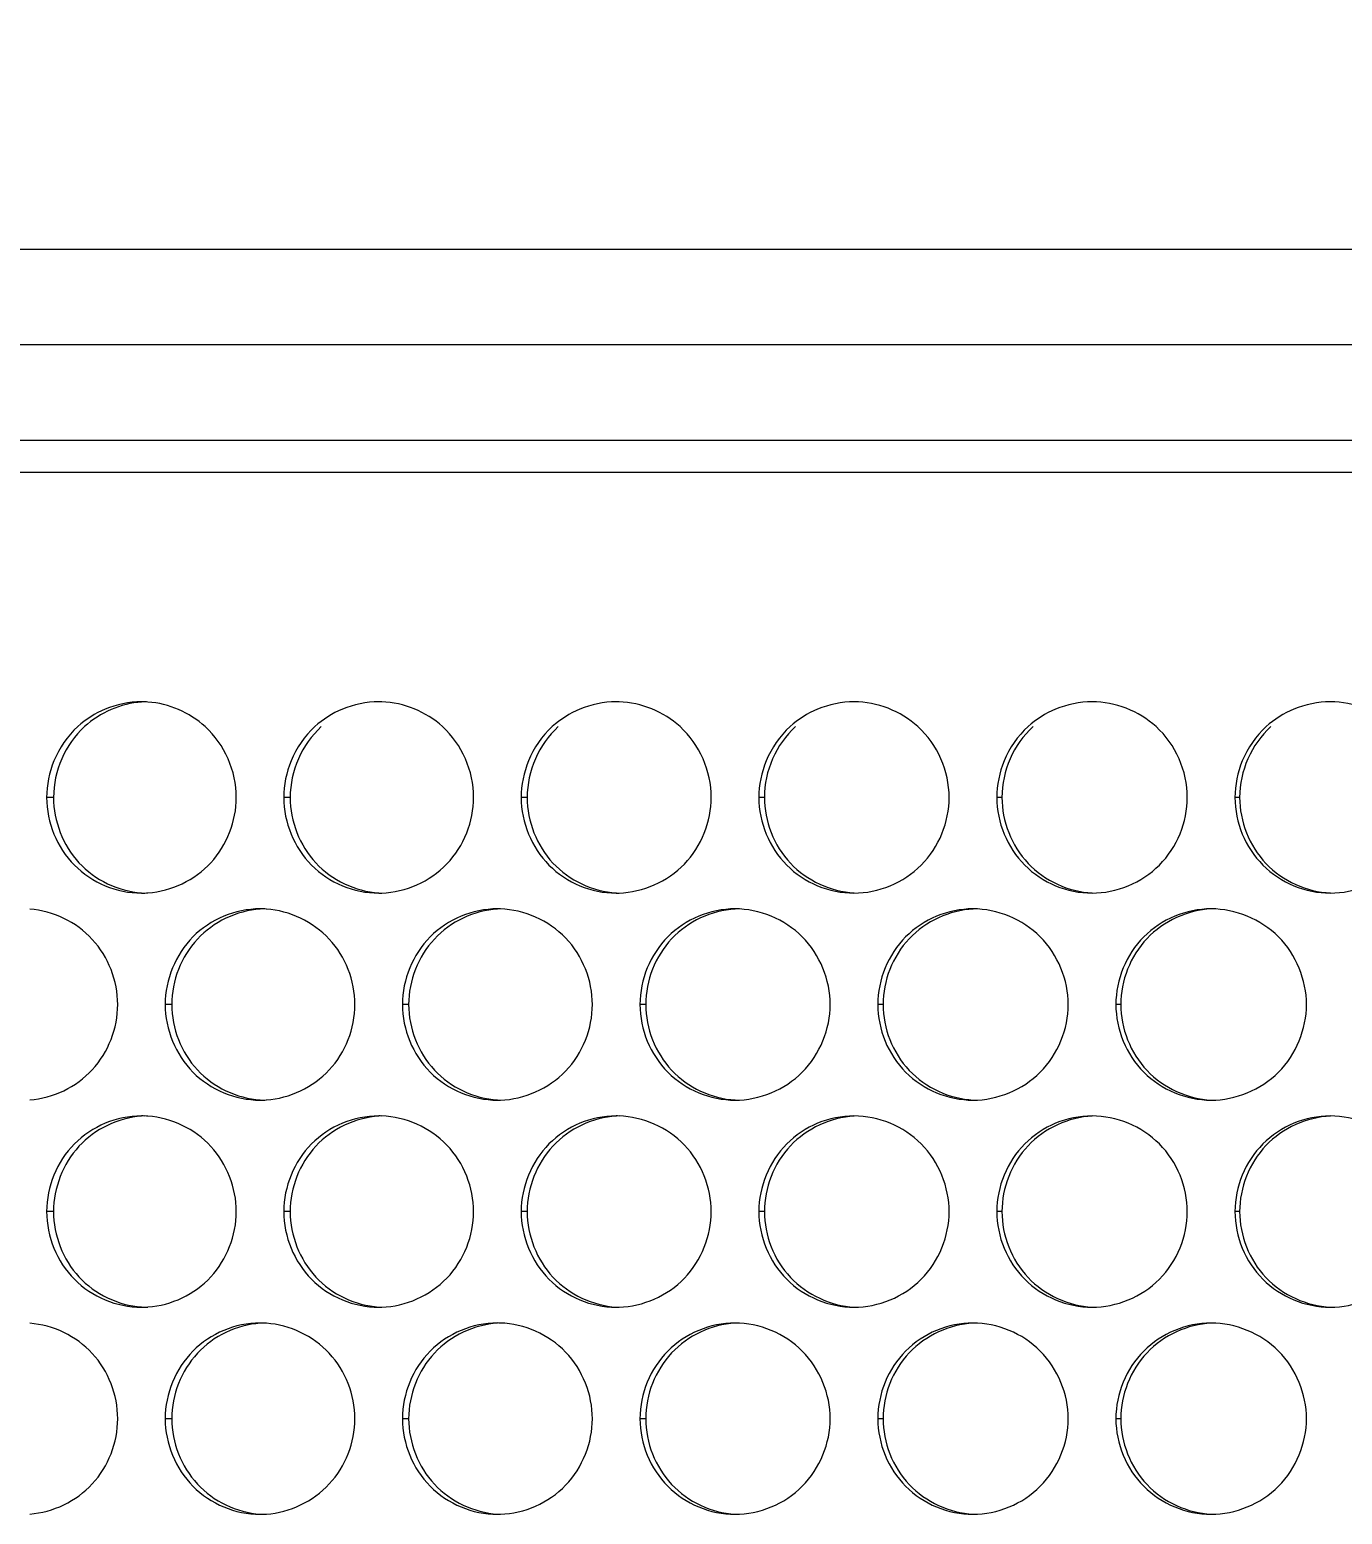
# Model space of a CAD drawing. Header units: millimetres. Extents: x 1177 to 4147, y 93 to 2194.
# Drawn here: x 1696.71 to 1737.88, y 1882.21 to 1928.77 of the extents above; entities that cross this region are included whole.
import ezdxf

# ---------------------------------------------------------------- set-up
doc = ezdxf.new("R2010")
doc.units = ezdxf.units.MM
doc.header["$LTSCALE"] = 0.1
doc.layers.get('0').update_dxf_attribs({"lineweight": 13})
doc.layers.get('Defpoints').update_dxf_attribs({"lineweight": 9})
doc.layers.add('标注', color=251, linetype='Continuous', lineweight=9)
doc.styles.get("Standard").update_dxf_attribs({"font": 'arial.ttf'})
doc.dimstyles.new('STANDARD 10', dxfattribs={"dimscale": 10, "dimtxt": 2.5, "dimasz": 1.5, "dimexe": 0.5, "dimexo": 0.5, "dimgap": 0.5, "dimtad": 1, "dimtoh": 1, "dimdec": 1, "dimzin": 9, "dimdsep": 46, "dimtxsty": 'Standard', "dimcen": 0, "dimclrd": 256, "dimclre": 256, "dimclrt": 256, "dimadec": 0, "dimazin": 0, "dimtp": 0.01, "dimtm": 0.01, "dimtfac": 1, "dimtdec": 1, "dimtofl": 0, "dimtmove": 0, "dimatfit": 3, "dimfxl": 1, "dimtolj": 1, "dimtzin": 4, "dimlwd": -1, "dimlwe": -1, "dimarcsym": 0})

# ---------------------------------------------------------------- blocks, each defined once
blk = doc.blocks.new('*D19')
at = {"layer": 'Defpoints', "color": 0, "transparency": 16777216}
for p in [(2027.49, 2011.728), (1597.49, 1918.895), (2027.49, 1918.895)]:
    blk.add_point(p, dxfattribs=at)
at = {"layer": '标注', "transparency": 16777216}
for p, q in [((1597.49, 1923.895), (1597.49, 2016.728)), ((2027.49, 1923.895), (2027.49, 2016.728)), ((1612.49, 2011.728), (2012.49, 2011.728))]:
    blk.add_line(p, q, dxfattribs=at)
for points in [[(1612.49, 2014.228), (1612.49, 2009.228), (1597.49, 2011.728)], [(2012.49, 2014.228), (2012.49, 2009.228), (2027.49, 2011.728)]]:
    blk.add_solid(points, dxfattribs=at)
at = {"layer": '标注', "transparency": 16777216, "insert": (1812.49, 2029.501), "char_height": 25, "attachment_point": 5}
blk.add_mtext('\\A1;430', dxfattribs=at)

msp = doc.modelspace()

# ---------------------------------------------------------------- linework, layer by layer
for p, q in [((1600.49, 1921.895), (2024.49, 1921.895)), ((1597.49, 1918.895), (2027.49, 1918.895)), ((1597.49, 1915.895), (2027.49, 1915.895)), ((1598.49, 1914.895), (2026.49, 1914.895))]:
    msp.add_line(p, q)
at = {"layer": '标注'}
for p, q in [((1697.462, 1904.693), (1697.246, 1904.693)), ((1704.884, 1904.693), (1704.682, 1904.693)), ((1712.316, 1904.693), (1712.127, 1904.693)), ((1719.756, 1904.693), (1719.582, 1904.693)), ((1727.205, 1904.693), (1727.044, 1904.693)), ((1734.661, 1904.693), (1734.515, 1904.693)), ((1701.172, 1898.198), (1700.962, 1898.198)), ((1708.599, 1898.198), (1708.403, 1898.198)), ((1716.035, 1898.198), (1715.853, 1898.198)), ((1723.479, 1898.198), (1723.312, 1898.198)), ((1730.932, 1898.198), (1730.779, 1898.198)), ((1697.462, 1891.702), (1697.246, 1891.702)), ((1704.884, 1891.702), (1704.682, 1891.702)), ((1712.316, 1891.702), (1712.127, 1891.702)), ((1719.756, 1891.702), (1719.582, 1891.702)), ((1727.205, 1891.702), (1727.044, 1891.702)), ((1734.661, 1891.702), (1734.515, 1891.702)), ((1701.172, 1885.207), (1700.962, 1885.207)), ((1708.599, 1885.207), (1708.403, 1885.207)), ((1716.035, 1885.207), (1715.853, 1885.207)), ((1723.479, 1885.207), (1723.312, 1885.207)), ((1730.932, 1885.207), (1730.779, 1885.207))]:
    msp.add_line(p, q, dxfattribs=at)
for centre, radius, start, end in [((1700.219, 1904.889), 2.804, 87.8277, 89.9975), ((1700.217, 1904.853), 2.84, 85.8355, 87.828), ((1707.659, 1904.883), 2.81, 87.977, 89.9978), ((1715.108, 1904.877), 2.815, 88.1254, 89.9981), ((1700.219, 1904.497), 2.804, 270.0025, 272.1723), ((1700.217, 1904.533), 2.84, 272.172, 274.1645), ((1707.659, 1904.503), 2.81, 270.0022, 272.023), ((1715.108, 1904.508), 2.815, 270.0019, 271.8746), ((1703.938, 1898.391), 2.807, 87.9025, 89.9977), ((1703.936, 1898.356), 2.842, 85.9783, 87.9027), ((1711.382, 1898.385), 2.813, 88.0513, 89.998), ((1703.938, 1898.005), 2.807, 270.0023, 272.0975), ((1703.936, 1898.039), 2.842, 272.0973, 274.0217), ((1711.382, 1898.01), 2.813, 270.002, 271.9487), ((1700.219, 1891.898), 2.804, 87.8277, 89.9975), ((1700.217, 1891.863), 2.84, 85.8355, 87.828), ((1707.659, 1891.892), 2.81, 87.977, 89.9978), ((1715.108, 1891.887), 2.815, 88.1254, 89.9981), ((1700.219, 1891.506), 2.804, 270.0025, 272.1723), ((1700.217, 1891.542), 2.84, 272.172, 274.1645), ((1707.659, 1891.512), 2.81, 270.0022, 272.023), ((1715.108, 1891.518), 2.815, 270.0019, 271.8746), ((1703.938, 1885.4), 2.807, 87.9025, 89.9977), ((1703.936, 1885.366), 2.842, 85.9783, 87.9027), ((1711.382, 1885.395), 2.813, 88.0513, 89.998), ((1703.938, 1885.014), 2.807, 270.0023, 272.0975), ((1703.936, 1885.049), 2.842, 272.0973, 274.0217), ((1711.382, 1885.02), 2.813, 270.002, 271.9487)]:
    msp.add_arc(centre, radius, start, end, dxfattribs=at)
for points in [[(1699.082, 1907.461), (1698.768, 1907.33), (1698.472, 1907.143), (1698.22, 1906.914)], [(1700.219, 1907.693), (1699.832, 1907.693), (1699.439, 1907.61), (1699.082, 1907.461)], [(1706.521, 1907.461), (1706.206, 1907.33), (1705.909, 1907.143), (1705.657, 1906.914)], [(1707.659, 1907.693), (1707.272, 1907.693), (1706.878, 1907.61), (1706.521, 1907.461)], [(1713.968, 1907.461), (1713.654, 1907.33), (1713.357, 1907.143), (1713.104, 1906.914)], [(1715.108, 1907.693), (1714.72, 1907.693), (1714.326, 1907.61), (1713.968, 1907.461)], [(1721.425, 1907.461), (1721.11, 1907.33), (1720.812, 1907.143), (1720.56, 1906.914)], [(1722.566, 1907.693), (1722.178, 1907.693), (1721.783, 1907.61), (1721.425, 1907.461)], [(1728.889, 1907.461), (1728.574, 1907.33), (1728.276, 1907.143), (1728.024, 1906.914)], [(1730.032, 1907.693), (1729.643, 1907.693), (1729.248, 1907.61), (1728.889, 1907.461)], [(1736.361, 1907.461), (1736.046, 1907.33), (1735.748, 1907.143), (1735.495, 1906.914)], [(1737.505, 1907.693), (1737.116, 1907.693), (1736.72, 1907.61), (1736.361, 1907.461)], [(1698.22, 1906.914), (1697.898, 1906.62), (1697.64, 1906.243), (1697.475, 1905.84)], [(1705.657, 1906.914), (1705.335, 1906.62), (1705.077, 1906.243), (1704.911, 1905.84)], [(1713.104, 1906.914), (1712.782, 1906.62), (1712.523, 1906.243), (1712.357, 1905.84)], [(1720.56, 1906.914), (1720.237, 1906.62), (1719.978, 1906.243), (1719.812, 1905.84)], [(1728.024, 1906.914), (1727.7, 1906.621), (1727.441, 1906.243), (1727.275, 1905.84)], [(1735.495, 1906.914), (1735.171, 1906.621), (1734.912, 1906.243), (1734.745, 1905.84)], [(1697.475, 1905.84), (1697.327, 1905.479), (1697.246, 1905.083), (1697.246, 1904.693)], [(1704.911, 1905.84), (1704.763, 1905.479), (1704.682, 1905.083), (1704.682, 1904.693)], [(1712.357, 1905.84), (1712.209, 1905.479), (1712.127, 1905.083), (1712.127, 1904.693)], [(1719.812, 1905.84), (1719.663, 1905.479), (1719.582, 1905.083), (1719.582, 1904.693)], [(1727.275, 1905.84), (1727.126, 1905.479), (1727.044, 1905.083), (1727.044, 1904.693)], [(1734.745, 1905.84), (1734.596, 1905.48), (1734.515, 1905.083), (1734.515, 1904.693)], [(1697.246, 1904.693), (1697.246, 1904.303), (1697.327, 1903.906), (1697.475, 1903.546)], [(1704.682, 1904.693), (1704.682, 1904.303), (1704.763, 1903.906), (1704.911, 1903.546)], [(1712.127, 1904.693), (1712.127, 1904.303), (1712.209, 1903.906), (1712.357, 1903.546)], [(1719.582, 1904.693), (1719.582, 1904.303), (1719.663, 1903.906), (1719.812, 1903.546)], [(1727.044, 1904.693), (1727.044, 1904.303), (1727.126, 1903.906), (1727.275, 1903.546)], [(1734.515, 1904.693), (1734.515, 1904.303), (1734.596, 1903.906), (1734.745, 1903.546)], [(1697.475, 1903.546), (1697.622, 1903.186), (1697.842, 1902.848), (1698.116, 1902.572)], [(1698.116, 1902.572), (1698.389, 1902.297), (1698.724, 1902.074), (1699.082, 1901.925)], [(1699.082, 1901.925), (1699.439, 1901.775), (1699.832, 1901.693), (1700.219, 1901.693)], [(1706.521, 1901.925), (1706.878, 1901.775), (1707.272, 1901.693), (1707.659, 1901.693)], [(1713.968, 1901.925), (1714.326, 1901.775), (1714.72, 1901.693), (1715.108, 1901.693)], [(1721.425, 1901.925), (1721.783, 1901.775), (1722.178, 1901.693), (1722.566, 1901.693)], [(1728.889, 1901.925), (1729.248, 1901.775), (1729.643, 1901.693), (1730.032, 1901.693)], [(1736.361, 1901.925), (1736.72, 1901.775), (1737.116, 1901.693), (1737.505, 1901.693)], [(1703.938, 1901.198), (1703.551, 1901.198), (1703.157, 1901.115), (1702.8, 1900.966)], [(1711.382, 1901.198), (1710.995, 1901.198), (1710.601, 1901.115), (1710.243, 1900.966)], [(1718.836, 1901.198), (1718.448, 1901.198), (1718.054, 1901.115), (1717.696, 1900.966)], [(1726.298, 1901.198), (1725.909, 1901.198), (1725.515, 1901.115), (1725.156, 1900.966)], [(1733.767, 1901.198), (1733.379, 1901.198), (1732.983, 1901.115), (1732.625, 1900.966)], [(1701.192, 1899.345), (1701.044, 1898.984), (1700.962, 1898.588), (1700.962, 1898.198)], [(1708.633, 1899.345), (1708.485, 1898.984), (1708.403, 1898.588), (1708.403, 1898.198)], [(1716.083, 1899.345), (1715.935, 1898.984), (1715.853, 1898.588), (1715.853, 1898.198)], [(1723.542, 1899.345), (1723.394, 1898.984), (1723.312, 1898.588), (1723.312, 1898.198)], [(1731.009, 1899.345), (1730.86, 1898.984), (1730.779, 1898.588), (1730.779, 1898.198)], [(1700.962, 1898.198), (1700.962, 1897.808), (1701.044, 1897.411), (1701.192, 1897.05)], [(1708.403, 1898.198), (1708.403, 1897.808), (1708.485, 1897.411), (1708.633, 1897.05)], [(1715.853, 1898.198), (1715.853, 1897.808), (1715.935, 1897.411), (1716.083, 1897.05)], [(1723.312, 1898.198), (1723.312, 1897.808), (1723.394, 1897.411), (1723.542, 1897.05)], [(1730.779, 1898.198), (1730.779, 1897.808), (1730.86, 1897.411), (1731.009, 1897.05)], [(1702.8, 1895.429), (1703.157, 1895.28), (1703.551, 1895.198), (1703.938, 1895.198)], [(1710.243, 1895.429), (1710.601, 1895.28), (1710.995, 1895.198), (1711.382, 1895.198)], [(1717.696, 1895.429), (1718.054, 1895.28), (1718.448, 1895.198), (1718.836, 1895.198)], [(1725.156, 1895.429), (1725.515, 1895.28), (1725.909, 1895.198), (1726.298, 1895.198)], [(1732.625, 1895.429), (1732.983, 1895.28), (1733.379, 1895.198), (1733.767, 1895.198)], [(1699.082, 1894.471), (1698.724, 1894.321), (1698.389, 1894.098), (1698.116, 1893.823)], [(1700.219, 1894.702), (1699.832, 1894.702), (1699.439, 1894.62), (1699.082, 1894.471)], [(1707.659, 1894.702), (1707.272, 1894.702), (1706.878, 1894.62), (1706.521, 1894.471)], [(1715.108, 1894.702), (1714.72, 1894.702), (1714.326, 1894.62), (1713.968, 1894.471)], [(1722.566, 1894.702), (1722.178, 1894.702), (1721.783, 1894.62), (1721.425, 1894.471)], [(1730.032, 1894.702), (1729.643, 1894.702), (1729.248, 1894.62), (1728.889, 1894.471)], [(1737.505, 1894.702), (1737.116, 1894.702), (1736.72, 1894.62), (1736.361, 1894.471)], [(1698.116, 1893.823), (1697.842, 1893.547), (1697.622, 1893.209), (1697.475, 1892.85)], [(1697.475, 1892.85), (1697.327, 1892.489), (1697.246, 1892.092), (1697.246, 1891.702)], [(1704.911, 1892.85), (1704.763, 1892.489), (1704.682, 1892.092), (1704.682, 1891.702)], [(1712.357, 1892.85), (1712.209, 1892.489), (1712.127, 1892.092), (1712.127, 1891.702)], [(1719.812, 1892.85), (1719.663, 1892.489), (1719.582, 1892.092), (1719.582, 1891.702)], [(1727.275, 1892.85), (1727.126, 1892.489), (1727.044, 1892.092), (1727.044, 1891.702)], [(1734.745, 1892.85), (1734.596, 1892.489), (1734.515, 1892.092), (1734.515, 1891.702)], [(1697.246, 1891.702), (1697.246, 1891.312), (1697.327, 1890.916), (1697.475, 1890.555)], [(1704.682, 1891.702), (1704.682, 1891.312), (1704.763, 1890.916), (1704.911, 1890.555)], [(1712.127, 1891.702), (1712.127, 1891.312), (1712.209, 1890.916), (1712.357, 1890.555)], [(1719.582, 1891.702), (1719.582, 1891.312), (1719.663, 1890.916), (1719.812, 1890.555)], [(1727.044, 1891.702), (1727.044, 1891.312), (1727.126, 1890.916), (1727.275, 1890.555)], [(1734.515, 1891.702), (1734.515, 1891.312), (1734.596, 1890.916), (1734.745, 1890.555)], [(1697.475, 1890.555), (1697.622, 1890.196), (1697.842, 1889.858), (1698.116, 1889.582)], [(1698.116, 1889.582), (1698.389, 1889.306), (1698.724, 1889.084), (1699.082, 1888.934)], [(1699.082, 1888.934), (1699.439, 1888.785), (1699.832, 1888.702), (1700.219, 1888.702)], [(1706.521, 1888.934), (1706.878, 1888.785), (1707.272, 1888.702), (1707.659, 1888.702)], [(1713.968, 1888.934), (1714.326, 1888.785), (1714.72, 1888.702), (1715.108, 1888.702)], [(1721.425, 1888.934), (1721.783, 1888.785), (1722.178, 1888.702), (1722.566, 1888.702)], [(1728.889, 1888.934), (1729.248, 1888.785), (1729.643, 1888.702), (1730.032, 1888.702)], [(1736.361, 1888.934), (1736.72, 1888.785), (1737.116, 1888.702), (1737.505, 1888.702)], [(1703.938, 1888.207), (1703.551, 1888.207), (1703.157, 1888.125), (1702.8, 1887.975)], [(1711.382, 1888.207), (1710.995, 1888.207), (1710.601, 1888.125), (1710.243, 1887.975)], [(1718.836, 1888.207), (1718.448, 1888.207), (1718.054, 1888.125), (1717.696, 1887.975)], [(1726.298, 1888.207), (1725.909, 1888.207), (1725.515, 1888.125), (1725.156, 1887.975)], [(1733.767, 1888.207), (1733.379, 1888.207), (1732.983, 1888.125), (1732.625, 1887.975)], [(1701.192, 1886.354), (1701.044, 1885.994), (1700.962, 1885.597), (1700.962, 1885.207)], [(1708.633, 1886.354), (1708.485, 1885.994), (1708.403, 1885.597), (1708.403, 1885.207)], [(1716.083, 1886.354), (1715.935, 1885.994), (1715.853, 1885.597), (1715.853, 1885.207)], [(1723.542, 1886.354), (1723.394, 1885.994), (1723.312, 1885.597), (1723.312, 1885.207)], [(1731.009, 1886.354), (1730.86, 1885.994), (1730.779, 1885.597), (1730.779, 1885.207)], [(1700.962, 1885.207), (1700.962, 1884.817), (1701.044, 1884.421), (1701.192, 1884.06)], [(1708.403, 1885.207), (1708.403, 1884.817), (1708.485, 1884.421), (1708.633, 1884.06)], [(1715.853, 1885.207), (1715.853, 1884.817), (1715.935, 1884.421), (1716.083, 1884.06)], [(1723.312, 1885.207), (1723.312, 1884.817), (1723.394, 1884.421), (1723.542, 1884.06)], [(1730.779, 1885.207), (1730.779, 1884.817), (1730.86, 1884.421), (1731.009, 1884.06)], [(1702.8, 1882.439), (1703.157, 1882.29), (1703.551, 1882.207), (1703.938, 1882.207)], [(1710.243, 1882.439), (1710.601, 1882.29), (1710.995, 1882.207), (1711.382, 1882.207)], [(1717.696, 1882.439), (1718.054, 1882.29), (1718.448, 1882.207), (1718.836, 1882.207)], [(1725.156, 1882.439), (1725.515, 1882.29), (1725.909, 1882.207), (1726.298, 1882.207)], [(1732.625, 1882.439), (1732.983, 1882.29), (1733.379, 1882.207), (1733.767, 1882.207)]]:
    msp.add_open_spline(points, degree=3, dxfattribs=at)
for points, knots in [([(1700.225, 1907.685), (1699.897, 1907.661), (1699.244, 1907.499), (1698.678, 1907.136), (1698.434, 1906.913)], [0, 0, 0, 0, 0.499478, 1, 1, 1, 1]), ([(1702.218, 1906.914), (1701.974, 1907.136), (1701.406, 1907.499), (1700.752, 1907.661), (1700.424, 1907.685)], [0, 0, 0, 0, 0.500449, 1, 1, 1, 1]), ([(1709.661, 1906.914), (1709.403, 1907.148), (1708.8, 1907.525), (1708.105, 1907.679), (1707.758, 1907.691)], [0, 0, 0, 0, 0.500478, 1, 1, 1, 1]), ([(1717.112, 1906.914), (1716.854, 1907.149), (1716.247, 1907.527), (1715.549, 1907.68), (1715.2, 1907.691)], [0, 0, 0, 0, 0.500412, 1, 1, 1, 1]), ([(1724.572, 1906.914), (1724.302, 1907.159), (1723.665, 1907.55), (1722.93, 1907.693), (1722.566, 1907.693)], [0, 0, 0, 0, 0.500435, 1, 1, 1, 1]), ([(1732.04, 1906.914), (1731.769, 1907.159), (1731.131, 1907.55), (1730.396, 1907.693), (1730.032, 1907.693)], [0, 0, 0, 0, 0.500372, 1, 1, 1, 1]), ([(1739.515, 1906.914), (1739.244, 1907.159), (1738.605, 1907.55), (1737.87, 1907.693), (1737.505, 1907.693)], [0, 0, 0, 0, 0.500315, 1, 1, 1, 1]), ([(1698.434, 1906.913), (1698.13, 1906.636), (1697.64, 1905.939), (1697.462, 1905.106), (1697.462, 1904.693)], [0, 0, 0, 0, 0.498764, 1, 1, 1, 1]), ([(1703.194, 1904.693), (1703.194, 1905.107), (1703.014, 1905.939), (1702.523, 1906.636), (1702.218, 1906.914)], [0, 0, 0, 0, 0.501041, 1, 1, 1, 1]), ([(1705.858, 1906.913), (1705.554, 1906.636), (1705.063, 1905.939), (1704.884, 1905.106), (1704.884, 1904.693)], [0, 0, 0, 0, 0.49886, 1, 1, 1, 1]), ([(1710.637, 1904.693), (1710.637, 1905.107), (1710.458, 1905.94), (1709.966, 1906.636), (1709.661, 1906.914)], [0, 0, 0, 0, 0.500949, 1, 1, 1, 1]), ([(1713.291, 1906.913), (1712.986, 1906.636), (1712.495, 1905.939), (1712.316, 1905.107), (1712.316, 1904.693)], [0, 0, 0, 0, 0.49895, 1, 1, 1, 1]), ([(1718.09, 1904.693), (1718.09, 1905.107), (1717.91, 1905.94), (1717.418, 1906.636), (1717.112, 1906.914)], [0, 0, 0, 0, 0.500862, 1, 1, 1, 1]), ([(1720.732, 1906.913), (1720.427, 1906.636), (1719.935, 1905.939), (1719.756, 1905.107), (1719.756, 1904.693)], [0, 0, 0, 0, 0.499033, 1, 1, 1, 1]), ([(1725.551, 1904.693), (1725.551, 1905.107), (1725.371, 1905.94), (1724.878, 1906.636), (1724.572, 1906.914)], [0, 0, 0, 0, 0.500783, 1, 1, 1, 1]), ([(1728.182, 1906.913), (1727.877, 1906.636), (1727.384, 1905.94), (1727.205, 1905.107), (1727.205, 1904.693)], [0, 0, 0, 0, 0.49911, 1, 1, 1, 1]), ([(1733.02, 1904.693), (1733.02, 1905.107), (1732.84, 1905.94), (1732.346, 1906.637), (1732.04, 1906.914)], [0, 0, 0, 0, 0.500709, 1, 1, 1, 1]), ([(1735.639, 1906.913), (1735.334, 1906.636), (1734.841, 1905.94), (1734.661, 1905.107), (1734.661, 1904.693)], [0, 0, 0, 0, 0.499181, 1, 1, 1, 1]), ([(1697.462, 1904.693), (1697.462, 1904.32), (1697.608, 1903.569), (1698.205, 1902.598), (1699.123, 1901.926), (1699.856, 1901.727), (1700.225, 1901.7)], [0, 0, 0, 0, 0.251329, 0.501735, 0.751075, 1, 1, 1, 1]), ([(1700.424, 1901.7), (1700.793, 1901.727), (1701.528, 1901.926), (1702.448, 1902.597), (1703.047, 1903.569), (1703.194, 1904.32), (1703.194, 1904.693)], [0, 0, 0, 0, 0.249147, 0.498609, 0.748926, 1, 1, 1, 1]), ([(1704.884, 1904.693), (1704.884, 1904.319), (1705.031, 1903.566), (1705.633, 1902.592), (1706.557, 1901.921), (1707.294, 1901.725), (1707.664, 1901.699)], [0, 0, 0, 0, 0.251191, 0.501531, 0.750936, 1, 1, 1, 1]), ([(1707.758, 1901.695), (1708.503, 1901.721), (1710.034, 1902.388), (1710.637, 1903.944), (1710.637, 1904.693)], [0, 0, 0, 0, 0.49873, 1, 1, 1, 1]), ([(1712.316, 1904.693), (1712.316, 1904.317), (1712.464, 1903.562), (1713.07, 1902.586), (1714, 1901.916), (1714.741, 1901.722), (1715.113, 1901.698)], [0, 0, 0, 0, 0.251061, 0.50134, 0.750807, 1, 1, 1, 1]), ([(1715.2, 1901.694), (1715.947, 1901.719), (1717.484, 1902.383), (1718.09, 1903.942), (1718.09, 1904.693)], [0, 0, 0, 0, 0.498936, 1, 1, 1, 1]), ([(1719.756, 1904.693), (1719.756, 1903.954), (1720.341, 1902.42), (1721.837, 1901.74), (1722.571, 1901.698)], [0, 0, 0, 0, 0.501236, 1, 1, 1, 1]), ([(1722.566, 1901.693), (1723.328, 1901.693), (1724.918, 1902.337), (1725.551, 1903.928), (1725.551, 1904.693)], [0, 0, 0, 0, 0.499118, 1, 1, 1, 1]), ([(1727.205, 1904.693), (1727.205, 1903.951), (1727.795, 1902.412), (1729.299, 1901.736), (1730.036, 1901.697)], [0, 0, 0, 0, 0.50106, 1, 1, 1, 1]), ([(1730.032, 1901.693), (1730.794, 1901.693), (1732.385, 1902.336), (1733.02, 1903.928), (1733.02, 1904.693)], [0, 0, 0, 0, 0.499297, 1, 1, 1, 1]), ([(1734.661, 1904.693), (1734.661, 1903.949), (1735.256, 1902.404), (1736.769, 1901.732), (1737.509, 1901.696)], [0, 0, 0, 0, 0.500898, 1, 1, 1, 1]), ([(1737.505, 1901.693), (1738.268, 1901.693), (1739.86, 1902.335), (1740.496, 1903.928), (1740.496, 1904.693)], [0, 0, 0, 0, 0.49946, 1, 1, 1, 1]), ([(1704.911, 1903.546), (1705.059, 1903.186), (1705.494, 1902.515), (1706.163, 1902.074), (1706.521, 1901.925)], [0, 0, 0, 0, 0.500604, 1, 1, 1, 1]), ([(1712.357, 1903.546), (1712.505, 1903.186), (1712.941, 1902.514), (1713.61, 1902.074), (1713.968, 1901.925)], [0, 0, 0, 0, 0.500487, 1, 1, 1, 1]), ([(1719.812, 1903.546), (1719.96, 1903.186), (1720.397, 1902.514), (1721.066, 1902.074), (1721.425, 1901.925)], [0, 0, 0, 0, 0.500378, 1, 1, 1, 1]), ([(1727.275, 1903.546), (1727.423, 1903.186), (1727.861, 1902.514), (1728.531, 1902.074), (1728.889, 1901.925)], [0, 0, 0, 0, 0.500278, 1, 1, 1, 1]), ([(1734.745, 1903.546), (1734.894, 1903.186), (1735.332, 1902.514), (1736.002, 1902.074), (1736.361, 1901.925)], [0, 0, 0, 0, 0.500187, 1, 1, 1, 1]), ([(1699.475, 1898.198), (1699.475, 1898.57), (1699.329, 1899.32), (1698.733, 1900.29), (1697.815, 1900.962), (1697.083, 1901.162), (1696.714, 1901.19)], [0, 0, 0, 0, 0.251145, 0.501497, 0.750925, 1, 1, 1, 1]), ([(1703.943, 1901.191), (1703.574, 1901.165), (1702.839, 1900.967), (1701.918, 1900.296), (1701.318, 1899.323), (1701.172, 1898.571), (1701.172, 1898.198)], [0, 0, 0, 0, 0.248996, 0.498369, 0.748741, 1, 1, 1, 1]), ([(1702.8, 1900.966), (1702.442, 1900.816), (1701.775, 1900.376), (1701.34, 1899.704), (1701.192, 1899.345)], [0, 0, 0, 0, 0.499334, 1, 1, 1, 1]), ([(1706.914, 1898.198), (1706.914, 1898.571), (1706.767, 1899.323), (1706.166, 1900.296), (1705.242, 1900.967), (1704.506, 1901.165), (1704.136, 1901.191)], [0, 0, 0, 0, 0.251005, 0.501289, 0.750782, 1, 1, 1, 1]), ([(1711.388, 1901.192), (1711.017, 1901.167), (1710.278, 1900.972), (1709.35, 1900.302), (1708.747, 1899.327), (1708.599, 1898.572), (1708.599, 1898.198)], [0, 0, 0, 0, 0.24913, 0.498566, 0.748875, 1, 1, 1, 1]), ([(1710.243, 1900.966), (1709.885, 1900.816), (1709.217, 1900.376), (1708.781, 1899.705), (1708.633, 1899.345)], [0, 0, 0, 0, 0.499456, 1, 1, 1, 1]), ([(1714.363, 1898.198), (1714.363, 1898.947), (1713.758, 1900.505), (1712.224, 1901.171), (1711.478, 1901.196)], [0, 0, 0, 0, 0.501165, 1, 1, 1, 1]), ([(1718.841, 1901.192), (1718.468, 1901.17), (1717.725, 1900.977), (1716.792, 1900.307), (1716.184, 1899.33), (1716.035, 1898.574), (1716.035, 1898.198)], [0, 0, 0, 0, 0.249253, 0.49875, 0.749, 1, 1, 1, 1]), ([(1717.696, 1900.966), (1717.337, 1900.816), (1716.668, 1900.376), (1716.232, 1899.705), (1716.083, 1899.345)], [0, 0, 0, 0, 0.499569, 1, 1, 1, 1]), ([(1721.82, 1898.198), (1721.82, 1898.962), (1721.187, 1900.554), (1719.598, 1901.198), (1718.836, 1901.198)], [0, 0, 0, 0, 0.500977, 1, 1, 1, 1]), ([(1726.303, 1901.193), (1725.567, 1901.152), (1724.067, 1900.475), (1723.479, 1898.938), (1723.479, 1898.198)], [0, 0, 0, 0, 0.498854, 1, 1, 1, 1]), ([(1725.156, 1900.966), (1724.797, 1900.816), (1724.128, 1900.376), (1723.691, 1899.705), (1723.542, 1899.345)], [0, 0, 0, 0, 0.499673, 1, 1, 1, 1]), ([(1729.285, 1898.198), (1729.285, 1898.963), (1728.65, 1900.554), (1727.06, 1901.198), (1726.298, 1901.198)], [0, 0, 0, 0, 0.50079, 1, 1, 1, 1]), ([(1733.772, 1901.194), (1733.033, 1901.157), (1731.525, 1900.482), (1730.932, 1898.94), (1730.932, 1898.198)], [0, 0, 0, 0, 0.499023, 1, 1, 1, 1]), ([(1732.625, 1900.966), (1732.265, 1900.816), (1731.595, 1900.376), (1731.158, 1899.705), (1731.009, 1899.345)], [0, 0, 0, 0, 0.499769, 1, 1, 1, 1]), ([(1736.757, 1898.198), (1736.757, 1898.963), (1736.122, 1900.555), (1734.53, 1901.198), (1733.767, 1901.198)], [0, 0, 0, 0, 0.500619, 1, 1, 1, 1]), ([(1696.714, 1895.206), (1697.083, 1895.233), (1697.815, 1895.433), (1698.733, 1896.105), (1699.329, 1897.076), (1699.475, 1897.825), (1699.475, 1898.198)], [0, 0, 0, 0, 0.249075, 0.498503, 0.748855, 1, 1, 1, 1]), ([(1701.172, 1898.198), (1701.172, 1897.824), (1701.318, 1897.072), (1701.918, 1896.099), (1702.839, 1895.428), (1703.574, 1895.231), (1703.943, 1895.205)], [0, 0, 0, 0, 0.251259, 0.501631, 0.751004, 1, 1, 1, 1]), ([(1704.136, 1895.205), (1704.506, 1895.231), (1705.242, 1895.428), (1706.166, 1896.099), (1706.767, 1897.072), (1706.914, 1897.824), (1706.914, 1898.198)], [0, 0, 0, 0, 0.249218, 0.498711, 0.748995, 1, 1, 1, 1]), ([(1708.599, 1898.198), (1708.599, 1897.823), (1708.747, 1897.069), (1709.35, 1896.094), (1710.278, 1895.423), (1711.017, 1895.228), (1711.388, 1895.204)], [0, 0, 0, 0, 0.251125, 0.501434, 0.75087, 1, 1, 1, 1]), ([(1711.478, 1895.199), (1712.224, 1895.225), (1713.758, 1895.89), (1714.363, 1897.448), (1714.363, 1898.198)], [0, 0, 0, 0, 0.498835, 1, 1, 1, 1]), ([(1716.035, 1898.198), (1716.035, 1897.822), (1716.184, 1897.065), (1716.792, 1896.088), (1717.725, 1895.418), (1718.468, 1895.225), (1718.841, 1895.203)], [0, 0, 0, 0, 0.251, 0.50125, 0.750747, 1, 1, 1, 1]), ([(1718.836, 1895.198), (1719.598, 1895.198), (1721.187, 1895.842), (1721.82, 1897.433), (1721.82, 1898.198)], [0, 0, 0, 0, 0.499023, 1, 1, 1, 1]), ([(1723.479, 1898.198), (1723.479, 1897.457), (1724.067, 1895.921), (1725.567, 1895.243), (1726.303, 1895.202)], [0, 0, 0, 0, 0.501146, 1, 1, 1, 1]), ([(1726.298, 1895.198), (1727.06, 1895.198), (1728.65, 1895.841), (1729.285, 1897.433), (1729.285, 1898.198)], [0, 0, 0, 0, 0.49921, 1, 1, 1, 1]), ([(1730.932, 1898.198), (1730.932, 1897.455), (1731.525, 1895.913), (1733.033, 1895.239), (1733.772, 1895.201)], [0, 0, 0, 0, 0.500977, 1, 1, 1, 1]), ([(1733.767, 1895.198), (1734.53, 1895.198), (1736.122, 1895.84), (1736.757, 1897.433), (1736.757, 1898.198)], [0, 0, 0, 0, 0.499381, 1, 1, 1, 1]), ([(1701.192, 1897.05), (1701.34, 1896.691), (1701.775, 1896.02), (1702.442, 1895.579), (1702.8, 1895.429)], [0, 0, 0, 0, 0.500666, 1, 1, 1, 1]), ([(1708.633, 1897.05), (1708.781, 1896.691), (1709.217, 1896.019), (1709.885, 1895.579), (1710.243, 1895.429)], [0, 0, 0, 0, 0.500544, 1, 1, 1, 1]), ([(1716.083, 1897.05), (1716.232, 1896.691), (1716.668, 1896.019), (1717.337, 1895.579), (1717.696, 1895.429)], [0, 0, 0, 0, 0.500431, 1, 1, 1, 1]), ([(1723.542, 1897.05), (1723.691, 1896.691), (1724.128, 1896.019), (1724.797, 1895.579), (1725.156, 1895.429)], [0, 0, 0, 0, 0.500327, 1, 1, 1, 1]), ([(1731.009, 1897.05), (1731.158, 1896.69), (1731.595, 1896.019), (1732.265, 1895.579), (1732.625, 1895.429)], [0, 0, 0, 0, 0.500231, 1, 1, 1, 1]), ([(1700.225, 1894.695), (1699.856, 1894.668), (1699.123, 1894.469), (1698.205, 1893.798), (1697.608, 1892.826), (1697.462, 1892.076), (1697.462, 1891.702)], [0, 0, 0, 0, 0.248925, 0.498265, 0.748671, 1, 1, 1, 1]), ([(1703.194, 1891.702), (1703.194, 1892.076), (1703.047, 1892.826), (1702.448, 1893.798), (1701.528, 1894.469), (1700.793, 1894.668), (1700.424, 1894.695)], [0, 0, 0, 0, 0.251074, 0.501391, 0.750853, 1, 1, 1, 1]), ([(1707.664, 1894.696), (1707.294, 1894.671), (1706.557, 1894.474), (1705.633, 1893.804), (1705.031, 1892.83), (1704.884, 1892.077), (1704.884, 1891.702)], [0, 0, 0, 0, 0.249064, 0.498469, 0.748809, 1, 1, 1, 1]), ([(1706.521, 1894.471), (1706.163, 1894.321), (1705.494, 1893.881), (1705.059, 1893.209), (1704.911, 1892.85)], [0, 0, 0, 0, 0.499396, 1, 1, 1, 1]), ([(1710.637, 1891.702), (1710.637, 1892.452), (1710.034, 1894.008), (1708.503, 1894.674), (1707.758, 1894.701)], [0, 0, 0, 0, 0.50127, 1, 1, 1, 1]), ([(1715.113, 1894.697), (1714.741, 1894.673), (1714, 1894.479), (1713.07, 1893.809), (1712.464, 1892.833), (1712.316, 1892.078), (1712.316, 1891.702)], [0, 0, 0, 0, 0.249193, 0.49866, 0.748939, 1, 1, 1, 1]), ([(1713.968, 1894.471), (1713.61, 1894.321), (1712.941, 1893.881), (1712.505, 1893.209), (1712.357, 1892.85)], [0, 0, 0, 0, 0.499513, 1, 1, 1, 1]), ([(1718.09, 1891.702), (1718.09, 1892.453), (1717.484, 1894.012), (1715.947, 1894.676), (1715.2, 1894.701)], [0, 0, 0, 0, 0.501064, 1, 1, 1, 1]), ([(1722.571, 1894.698), (1721.837, 1894.655), (1720.341, 1893.976), (1719.756, 1892.442), (1719.756, 1891.702)], [0, 0, 0, 0, 0.498764, 1, 1, 1, 1]), ([(1721.425, 1894.471), (1721.066, 1894.321), (1720.397, 1893.881), (1719.96, 1893.209), (1719.812, 1892.85)], [0, 0, 0, 0, 0.499622, 1, 1, 1, 1]), ([(1725.551, 1891.702), (1725.551, 1892.467), (1724.918, 1894.059), (1723.328, 1894.702), (1722.566, 1894.702)], [0, 0, 0, 0, 0.500882, 1, 1, 1, 1]), ([(1730.036, 1894.698), (1729.299, 1894.659), (1727.795, 1893.983), (1727.205, 1892.444), (1727.205, 1891.702)], [0, 0, 0, 0, 0.49894, 1, 1, 1, 1]), ([(1728.889, 1894.471), (1728.531, 1894.321), (1727.861, 1893.881), (1727.423, 1893.21), (1727.275, 1892.85)], [0, 0, 0, 0, 0.499722, 1, 1, 1, 1]), ([(1733.02, 1891.702), (1733.02, 1892.467), (1732.385, 1894.059), (1730.794, 1894.702), (1730.032, 1894.702)], [0, 0, 0, 0, 0.500703, 1, 1, 1, 1]), ([(1737.509, 1894.699), (1736.769, 1894.663), (1735.256, 1893.991), (1734.661, 1892.446), (1734.661, 1891.702)], [0, 0, 0, 0, 0.499102, 1, 1, 1, 1]), ([(1736.361, 1894.471), (1736.002, 1894.321), (1735.332, 1893.881), (1734.894, 1893.21), (1734.745, 1892.85)], [0, 0, 0, 0, 0.499813, 1, 1, 1, 1]), ([(1740.496, 1891.702), (1740.496, 1892.467), (1739.86, 1894.06), (1738.268, 1894.702), (1737.505, 1894.702)], [0, 0, 0, 0, 0.50054, 1, 1, 1, 1]), ([(1697.462, 1891.702), (1697.462, 1891.329), (1697.608, 1890.579), (1698.205, 1889.607), (1699.123, 1888.936), (1699.856, 1888.737), (1700.225, 1888.71)], [0, 0, 0, 0, 0.251329, 0.501735, 0.751075, 1, 1, 1, 1]), ([(1700.424, 1888.71), (1700.793, 1888.737), (1701.528, 1888.935), (1702.448, 1889.607), (1703.047, 1890.579), (1703.194, 1891.329), (1703.194, 1891.702)], [0, 0, 0, 0, 0.249147, 0.498609, 0.748926, 1, 1, 1, 1]), ([(1704.884, 1891.702), (1704.884, 1891.328), (1705.031, 1890.575), (1705.633, 1889.601), (1706.557, 1888.931), (1707.294, 1888.734), (1707.664, 1888.709)], [0, 0, 0, 0, 0.251191, 0.501531, 0.750936, 1, 1, 1, 1]), ([(1707.758, 1888.704), (1708.503, 1888.73), (1710.034, 1889.397), (1710.637, 1890.953), (1710.637, 1891.702)], [0, 0, 0, 0, 0.49873, 1, 1, 1, 1]), ([(1712.316, 1891.702), (1712.316, 1891.327), (1712.464, 1890.572), (1713.07, 1889.596), (1714, 1888.926), (1714.741, 1888.731), (1715.113, 1888.708)], [0, 0, 0, 0, 0.251061, 0.50134, 0.750807, 1, 1, 1, 1]), ([(1715.2, 1888.704), (1715.947, 1888.728), (1717.484, 1889.393), (1718.09, 1890.952), (1718.09, 1891.702)], [0, 0, 0, 0, 0.498936, 1, 1, 1, 1]), ([(1719.756, 1891.702), (1719.756, 1890.963), (1720.341, 1889.429), (1721.837, 1888.75), (1722.571, 1888.707)], [0, 0, 0, 0, 0.501236, 1, 1, 1, 1]), ([(1722.566, 1888.702), (1723.328, 1888.702), (1724.918, 1889.346), (1725.551, 1890.938), (1725.551, 1891.702)], [0, 0, 0, 0, 0.499118, 1, 1, 1, 1]), ([(1727.205, 1891.702), (1727.205, 1890.961), (1727.795, 1889.422), (1729.299, 1888.746), (1730.036, 1888.706)], [0, 0, 0, 0, 0.50106, 1, 1, 1, 1]), ([(1730.032, 1888.702), (1730.794, 1888.702), (1732.385, 1889.345), (1733.02, 1890.937), (1733.02, 1891.702)], [0, 0, 0, 0, 0.499297, 1, 1, 1, 1]), ([(1734.661, 1891.702), (1734.661, 1890.959), (1735.256, 1889.414), (1736.769, 1888.741), (1737.509, 1888.706)], [0, 0, 0, 0, 0.500898, 1, 1, 1, 1]), ([(1737.505, 1888.702), (1738.268, 1888.702), (1739.86, 1889.345), (1740.496, 1890.937), (1740.496, 1891.702)], [0, 0, 0, 0, 0.49946, 1, 1, 1, 1]), ([(1704.911, 1890.555), (1705.059, 1890.196), (1705.494, 1889.524), (1706.163, 1889.084), (1706.521, 1888.934)], [0, 0, 0, 0, 0.500604, 1, 1, 1, 1]), ([(1712.357, 1890.555), (1712.505, 1890.195), (1712.941, 1889.524), (1713.61, 1889.084), (1713.968, 1888.934)], [0, 0, 0, 0, 0.500487, 1, 1, 1, 1]), ([(1719.812, 1890.555), (1719.96, 1890.195), (1720.397, 1889.524), (1721.066, 1889.084), (1721.425, 1888.934)], [0, 0, 0, 0, 0.500378, 1, 1, 1, 1]), ([(1727.275, 1890.555), (1727.423, 1890.195), (1727.861, 1889.524), (1728.531, 1889.084), (1728.889, 1888.934)], [0, 0, 0, 0, 0.500278, 1, 1, 1, 1]), ([(1734.745, 1890.555), (1734.894, 1890.195), (1735.332, 1889.524), (1736.002, 1889.084), (1736.361, 1888.934)], [0, 0, 0, 0, 0.500187, 1, 1, 1, 1]), ([(1699.475, 1885.207), (1699.475, 1885.58), (1699.329, 1886.329), (1698.733, 1887.3), (1697.815, 1887.972), (1697.083, 1888.172), (1696.714, 1888.199)], [0, 0, 0, 0, 0.251145, 0.501497, 0.750925, 1, 1, 1, 1]), ([(1703.943, 1888.2), (1703.574, 1888.174), (1702.839, 1887.977), (1701.918, 1887.305), (1701.318, 1886.333), (1701.172, 1885.581), (1701.172, 1885.207)], [0, 0, 0, 0, 0.248996, 0.498369, 0.748741, 1, 1, 1, 1]), ([(1702.8, 1887.975), (1702.442, 1887.826), (1701.775, 1887.385), (1701.34, 1886.714), (1701.192, 1886.354)], [0, 0, 0, 0, 0.499334, 1, 1, 1, 1]), ([(1706.914, 1885.207), (1706.914, 1885.581), (1706.767, 1886.333), (1706.166, 1887.306), (1705.242, 1887.977), (1704.506, 1888.174), (1704.136, 1888.2)], [0, 0, 0, 0, 0.251005, 0.501289, 0.750782, 1, 1, 1, 1]), ([(1711.388, 1888.201), (1711.017, 1888.177), (1710.278, 1887.982), (1709.35, 1887.311), (1708.747, 1886.336), (1708.599, 1885.582), (1708.599, 1885.207)], [0, 0, 0, 0, 0.24913, 0.498566, 0.748875, 1, 1, 1, 1]), ([(1710.243, 1887.975), (1709.885, 1887.826), (1709.217, 1887.385), (1708.781, 1886.714), (1708.633, 1886.354)], [0, 0, 0, 0, 0.499456, 1, 1, 1, 1]), ([(1714.363, 1885.207), (1714.363, 1885.957), (1713.758, 1887.515), (1712.224, 1888.18), (1711.478, 1888.206)], [0, 0, 0, 0, 0.501165, 1, 1, 1, 1]), ([(1718.841, 1888.202), (1718.468, 1888.179), (1717.725, 1887.987), (1716.792, 1887.317), (1716.184, 1886.34), (1716.035, 1885.583), (1716.035, 1885.207)], [0, 0, 0, 0, 0.249253, 0.49875, 0.749, 1, 1, 1, 1]), ([(1717.696, 1887.975), (1717.337, 1887.826), (1716.668, 1887.386), (1716.232, 1886.714), (1716.083, 1886.354)], [0, 0, 0, 0, 0.499569, 1, 1, 1, 1]), ([(1721.82, 1885.207), (1721.82, 1885.972), (1721.187, 1887.563), (1719.598, 1888.207), (1718.836, 1888.207)], [0, 0, 0, 0, 0.500977, 1, 1, 1, 1]), ([(1726.303, 1888.203), (1725.567, 1888.162), (1724.067, 1887.484), (1723.479, 1885.948), (1723.479, 1885.207)], [0, 0, 0, 0, 0.498854, 1, 1, 1, 1]), ([(1725.156, 1887.975), (1724.797, 1887.826), (1724.128, 1887.386), (1723.691, 1886.714), (1723.542, 1886.354)], [0, 0, 0, 0, 0.499673, 1, 1, 1, 1]), ([(1729.285, 1885.207), (1729.285, 1885.972), (1728.65, 1887.564), (1727.06, 1888.207), (1726.298, 1888.207)], [0, 0, 0, 0, 0.50079, 1, 1, 1, 1]), ([(1733.772, 1888.204), (1733.033, 1888.166), (1731.525, 1887.492), (1730.932, 1885.95), (1730.932, 1885.207)], [0, 0, 0, 0, 0.499023, 1, 1, 1, 1]), ([(1732.625, 1887.975), (1732.265, 1887.826), (1731.595, 1887.386), (1731.158, 1886.714), (1731.009, 1886.354)], [0, 0, 0, 0, 0.499769, 1, 1, 1, 1]), ([(1736.757, 1885.207), (1736.757, 1885.972), (1736.122, 1887.565), (1734.53, 1888.207), (1733.767, 1888.207)], [0, 0, 0, 0, 0.500619, 1, 1, 1, 1]), ([(1696.714, 1882.215), (1697.083, 1882.243), (1697.815, 1882.443), (1698.733, 1883.114), (1699.329, 1884.085), (1699.475, 1884.835), (1699.475, 1885.207)], [0, 0, 0, 0, 0.249075, 0.498503, 0.748855, 1, 1, 1, 1]), ([(1701.172, 1885.207), (1701.172, 1884.834), (1701.318, 1884.082), (1701.918, 1883.109), (1702.839, 1882.438), (1703.574, 1882.24), (1703.943, 1882.214)], [0, 0, 0, 0, 0.251259, 0.501631, 0.751004, 1, 1, 1, 1]), ([(1704.136, 1882.214), (1704.506, 1882.24), (1705.242, 1882.438), (1706.166, 1883.109), (1706.767, 1884.081), (1706.914, 1884.833), (1706.914, 1885.207)], [0, 0, 0, 0, 0.249218, 0.498711, 0.748995, 1, 1, 1, 1]), ([(1708.599, 1885.207), (1708.599, 1884.832), (1708.747, 1884.078), (1709.35, 1883.103), (1710.278, 1882.433), (1711.017, 1882.238), (1711.388, 1882.213)], [0, 0, 0, 0, 0.251125, 0.501434, 0.75087, 1, 1, 1, 1]), ([(1711.478, 1882.209), (1712.224, 1882.234), (1713.758, 1882.9), (1714.363, 1884.457), (1714.363, 1885.207)], [0, 0, 0, 0, 0.498835, 1, 1, 1, 1]), ([(1716.035, 1885.207), (1716.035, 1884.831), (1716.184, 1884.075), (1716.792, 1883.097), (1717.725, 1882.428), (1718.468, 1882.235), (1718.841, 1882.212)], [0, 0, 0, 0, 0.251, 0.50125, 0.750747, 1, 1, 1, 1]), ([(1718.836, 1882.207), (1719.598, 1882.207), (1721.187, 1882.851), (1721.82, 1884.442), (1721.82, 1885.207)], [0, 0, 0, 0, 0.499023, 1, 1, 1, 1]), ([(1723.479, 1885.207), (1723.479, 1884.467), (1724.067, 1882.93), (1725.567, 1882.253), (1726.303, 1882.212)], [0, 0, 0, 0, 0.501146, 1, 1, 1, 1]), ([(1726.298, 1882.207), (1727.06, 1882.207), (1728.65, 1882.851), (1729.285, 1884.442), (1729.285, 1885.207)], [0, 0, 0, 0, 0.49921, 1, 1, 1, 1]), ([(1730.932, 1885.207), (1730.932, 1884.465), (1731.525, 1882.923), (1733.033, 1882.248), (1733.772, 1882.211)], [0, 0, 0, 0, 0.500977, 1, 1, 1, 1]), ([(1733.767, 1882.207), (1734.53, 1882.207), (1736.122, 1882.85), (1736.757, 1884.442), (1736.757, 1885.207)], [0, 0, 0, 0, 0.499381, 1, 1, 1, 1]), ([(1701.192, 1884.06), (1701.34, 1883.7), (1701.775, 1883.029), (1702.442, 1882.588), (1702.8, 1882.439)], [0, 0, 0, 0, 0.500666, 1, 1, 1, 1]), ([(1708.633, 1884.06), (1708.781, 1883.7), (1709.217, 1883.029), (1709.885, 1882.588), (1710.243, 1882.439)], [0, 0, 0, 0, 0.500544, 1, 1, 1, 1]), ([(1716.083, 1884.06), (1716.232, 1883.7), (1716.668, 1883.029), (1717.337, 1882.588), (1717.696, 1882.439)], [0, 0, 0, 0, 0.500431, 1, 1, 1, 1]), ([(1723.542, 1884.06), (1723.691, 1883.7), (1724.128, 1883.029), (1724.797, 1882.588), (1725.156, 1882.439)], [0, 0, 0, 0, 0.500327, 1, 1, 1, 1]), ([(1731.009, 1884.06), (1731.158, 1883.7), (1731.595, 1883.028), (1732.265, 1882.588), (1732.625, 1882.439)], [0, 0, 0, 0, 0.500231, 1, 1, 1, 1])]:
    msp.add_open_spline(points, degree=3, knots=knots, dxfattribs=at)

# ---------------------------------------------------------------- dimensions: what is measured, and where the dimension line sits
dim = msp.add_linear_dim(base=(2027.49, 2011.728), p1=(1597.49, 1918.895), p2=(2027.49, 1918.895), dimstyle='STANDARD 10', dxfattribs=at)
dim.commit()
dim.dimension.update_dxf_attribs({"geometry": '*D19', "text_midpoint": (1812.49, 2029.501)})

doc.saveas('drawing.dxf')
